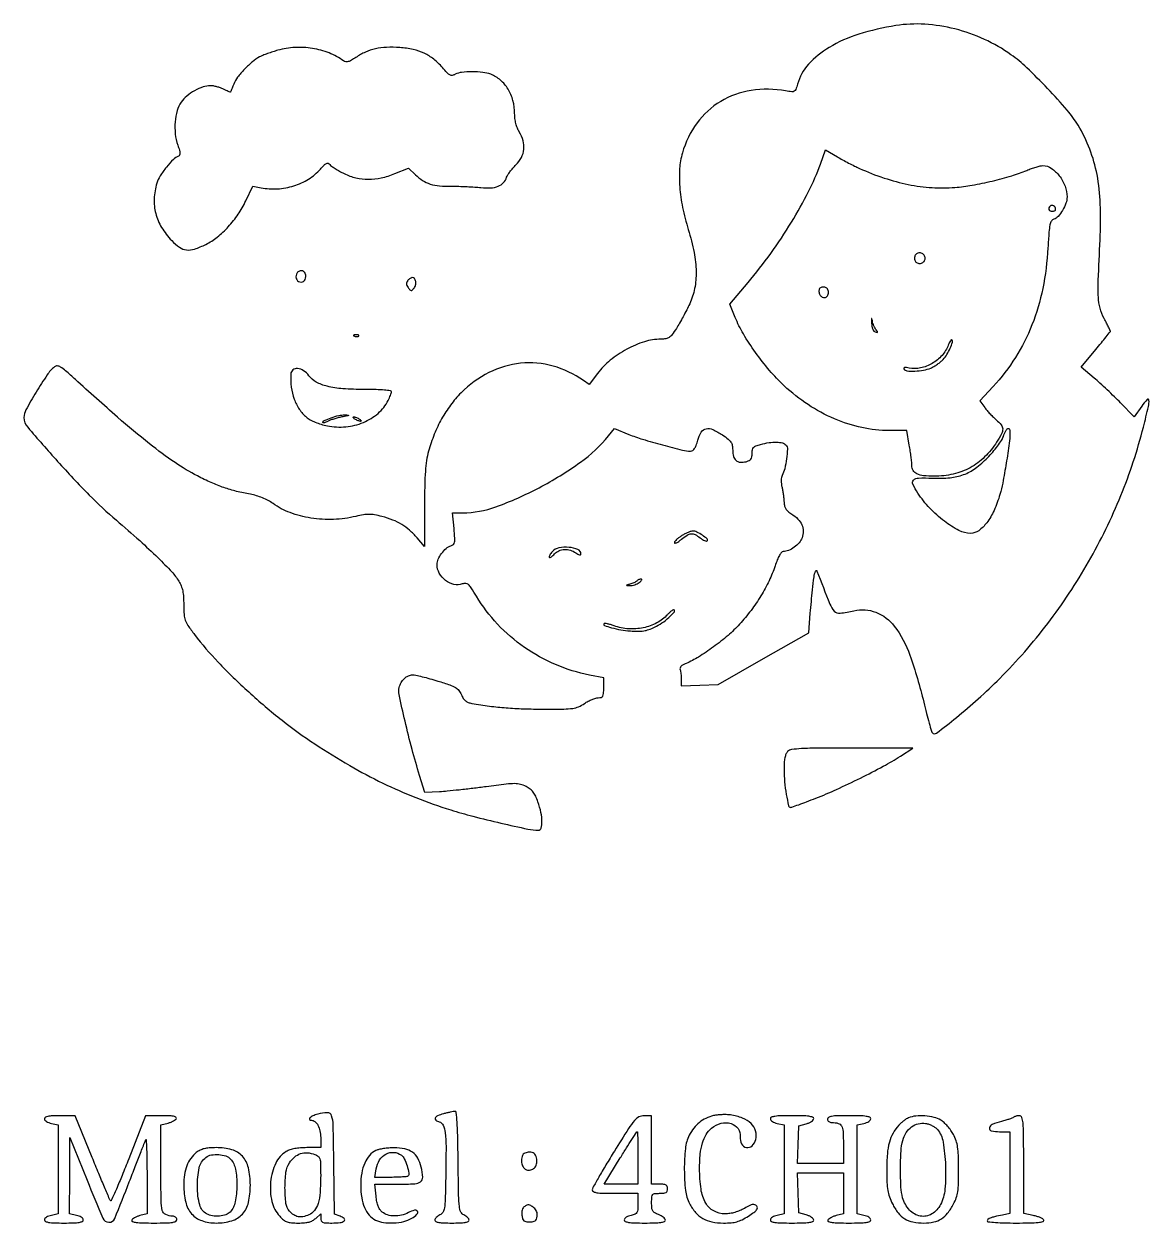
# Model space of a CAD drawing. Extents: x 48 to 1278, y 120 to 1454.
# Drawn here: x 48 to 541, y 143 to 668 of the extents above; entities that cross this region are included whole.
import ezdxf

# ---------------------------------------------------------------- set-up
doc = ezdxf.new("R2010")
doc.units = 0

msp = doc.modelspace()

# ---------------------------------------------------------------- linework, layer by layer
for points in [[(430, 667.334353, 0.03626), (413.718398, 663.547483, 0.059282), (400.793123, 657.784136, 0.073925), (391.722422, 650.36698, 0.117631), (386.90794, 641.628755, -0.02003), (386.173978, 639.333164, -0.180825), (385.500562, 638.545389, -0.157804), (384.429875, 638.336485, -0.014312), (381.701859, 638.745881, 0.082125), (366.608143, 638.952681, 0.098042), (353.242824, 634.139887, 0.099812), (342.892318, 624.687728, 0.088191), (336.453711, 611.555171, 0.053808), (335.25858, 604.691734, 0.035597), (335.308836, 596.682391, 0.031546), (336.575644, 587.726037, 0.023129), (339.057374, 578, -0.02492), (341.571765, 567.996591, -0.044468), (342.481734, 559.567822, -0.052914), (341.840065, 552.216387, -0.060333), (339.664064, 545.5, -0.009456), (338.378237, 542.856672, -0.006249), (336.806068, 539.867188, -0.006289), (335.204401, 536.998596, -0.012119), (333.837986, 534.75, -0.015809), (331.975236, 532.038271, -0.081821), (330.67903, 530.771266, -0.111552), (329.240595, 530.182439, -0.041613), (327.052305, 530, 0.075822), (319.867941, 528.904228, 0.04833), (312.064216, 525.611338, 0.047298), (304.820683, 520.757117, 0.061217), (299.293568, 514.983433), (295.654882, 510.109557), (293.077441, 511.924194, 0.08544), (279.790684, 518.227612, 0.093558), (265.587319, 519.451115, 0.092142), (251.743034, 515.403958, 0.080115), (239.5, 506.513667, 0.035744), (234.909003, 501.187348, 0.03314), (230.994783, 495.129738, 0.031834), (227.779024, 488.365395, 0.027687), (225.274848, 480.927759, 0.028863), (224.399826, 476.856365, 0.020146), (223.866747, 472.188276, 0.013908), (223.584679, 466.007496, 0.00451), (223.504426, 456.856899), (223.508852, 439.213799), (220.237204, 443.035984, 0.034796), (216.975599, 446.349461, 0.044691), (213.532729, 448.882992, 0.043171), (209.597438, 450.826802, 0.029433), (204.84787, 452.367376, 0.017886), (201.636078, 453.082349, 0.044688), (199.245371, 453.307627, 0.043181), (196.805121, 453.107888, 0.015768), (193.405315, 452.420443, -0.048884), (183.659922, 451.113098, -0.047308), (173.735568, 451.698143, -0.049526), (164.576579, 454.060236, -0.068995), (157.113566, 458.032693, 0.033203), (154.973065, 459.376261, 0.026331), (152.503599, 460.543358, 0.025763), (149.860529, 461.470386, 0.027693), (147.198699, 462.094891, -0.017682), (141.136403, 463.389785, -0.021695), (135.58741, 465.040718, -0.020945), (130.046151, 467.218367, -0.01472), (124, 470.107509, -0.031227), (114.207629, 475.945995, -0.017202), (102.973881, 484.213939, -0.012692), (89.048443, 495.807128, -0.005057), (70.528776, 512.372505, 0.005665), (66.224763, 516.212939, 0.043021), (64.031886, 517.815907, 0.11553), (62.587839, 518.286758, 0.196959), (61.394919, 517.912791, 0.07082), (58.175479, 514.363239, 0.012754), (53.351592, 506.833304, 0.009869), (48.831236, 499.020333, 0.127966), (48.005573, 495.789838, 0.178397), (49.637532, 491.419738, 0.005293), (62.768064, 476.480911, 0.011469), (76.602705, 461.766374, 0.021885), (88.48199, 450.710564, -0.005907), (98.697975, 441.794465, -0.010898), (106.755709, 434.270296, -0.012384), (112.733815, 428.142877, -0.05058), (115.865144, 424, -0.041808), (116.888709, 421.947414, -0.0439), (117.536676, 419.78607, -0.035313), (117.886256, 417.171776, -0.015448), (117.996262, 413.674044, 0.015943), (118.13522, 409.390834, 0.071233), (118.649207, 406.937759, 0.064522), (119.85174, 404.614487, 0.011642), (122.723444, 400.674044, 0.027527), (133.122799, 388.528628, 0.017491), (146.458575, 375.528026, 0.017195), (161.078104, 363.13131, 0.0219), (175.413192, 352.786031, 0.014004), (190.709601, 343.337584, 0.018437), (205.190804, 335.64228, 0.019241), (219.672021, 329.294762, 0.017862), (234.958519, 323.906142, 0.012405), (244.6752, 321.129124, 0.006426), (256.937821, 318.118929, 0.004342), (268.751137, 315.48738, 0.052673), (273.36473, 315, 0.3358), (274.59081, 315.928087, 0.072044), (274.962433, 318.746871, 0.050008), (274.505426, 322.785121, 0.03026), (273.20623, 327.423064, 0.025185), (272.19172, 329.933988, 0.056518), (271.123525, 331.687025, 0.065209), (269.796194, 333.001122, 0.044797), (268, 334.1288, 0.052923), (265.497261, 335.086124, 0.066396), (263.035351, 335.400465, 0.029077), (259.320379, 335.163352, 0.002915), (250.5, 334.030764, -0.003312), (244.6705, 333.286931, -0.003148), (238.731961, 332.607038, -0.003123), (233.47405, 332.071788, -0.011119), (230.098164, 331.825029), (223.696328, 331.5), (221.355725, 339, -0.010229), (218.050105, 350.407718, -0.008228), (214.950443, 362.798261, -0.004097), (212.350889, 374.396894, -0.115052), (212.402506, 377.467576, -0.066698), (213.278406, 379.666271, -0.076573), (214.672241, 381.44324, -0.08363), (216.418564, 382.602229, -0.103682), (218.321429, 383.012648, -0.054656), (219.637946, 382.876036, -0.006669), (222.46974, 382.225107, -0.007841), (225.82281, 381.351192, -0.006394), (229.384069, 380.313899, -0.007534), (234.586483, 378.640039, -0.0503), (237.059515, 377.51521, -0.095405), (238.521505, 376.239091, -0.06689), (239.628088, 374.347686, 0.040416), (240.456784, 372.742477, 0.080787), (241.394594, 371.670148, 0.083837), (242.59928, 370.974438, 0.046365), (244.244018, 370.530261, 0.010223), (251.982113, 369.355557, 0.012647), (259.231771, 368.592129, 0.011936), (266.84378, 368.16728, 0.007623), (275.705591, 368.019809, 0.003499), (284.53855, 368.069305, 0.0313), (288.405553, 368.36058, 0.066352), (290.983018, 369.074667, 0.0484), (293.595138, 370.5, -0.026379), (295.17889, 371.456866, -0.024645), (296.890315, 372.265625, -0.025451), (298.480857, 372.830567, -0.072727), (299.639547, 373, 0.06673), (300.936033, 373.173802, 0.205057), (301.614959, 373.712824, 0.110534), (301.930244, 374.829901, 0.013729), (302, 377.369895), (302, 381.73979), (295.75, 382.962024, -0.052393), (280.916998, 387.514848, -0.051489), (267.260951, 395.070982, -0.051752), (255.498964, 405.215269, -0.054076), (246.265611, 417.420553, 0.007663), (243.93892, 421.173829, 0.071407), (242.696063, 422.611556, 0.172012), (241.545296, 423.064136, 0.097388), (240.049059, 422.822445, -0.147169), (236.407423, 422.59611, -0.106903), (232.717321, 424.347633, -0.102955), (229.976276, 427.540224, -0.126737), (229, 431.329958, -0.105948), (229.491502, 433.623462, -0.054044), (230.988398, 436.17708, -0.05395), (233.004826, 438.35909, -0.102782), (235.078362, 439.524871, 0.112522), (236.161693, 440.161699, 0.161178), (236.68749, 441.134178, 0.062174), (236.779743, 442.911421, 0.006473), (236.423066, 447.08398), (235.741579, 454), (240.140889, 454, 0.087763), (254.7383, 456.582122, 0.03358), (273.664601, 464.972664, 0.033775), (291.785564, 476.131379, 0.066144), (304.146137, 487.682707), (306.757633, 490.865413), (312.997628, 488.344967, 0.021915), (319.017637, 486.215085, 0.007826), (327.776002, 483.691059, 0.005653), (336.464101, 481.439051, 0.060654), (340.070101, 481, 0.15204), (340.98425, 481.284551, 0.095725), (341.77426, 482.088921, 0.058487), (342.496638, 483.515671, 0.019416), (343.219789, 485.75, -0.067673), (344.764197, 489.309923, -0.206355), (346.863713, 490.806666, -0.162994), (349.771249, 490.483149, -0.039735), (354.031948, 488.080915, -0.017728), (356.518419, 486.274592, -0.079427), (357.7396, 484.959951, -0.104796), (358.317761, 483.517484, -0.043121), (358.5, 481.408305, 0.066786), (358.866992, 478.673051, 0.149303), (359.975695, 476.917017, 0.160388), (361.813053, 476.154992, 0.080419), (364.345223, 476.371798, 0.048373), (365.681049, 476.848203, 0.124683), (366.467012, 477.493368, 0.118212), (366.875054, 478.458352, 0.041202), (367, 479.972048, -0.047759), (367.155071, 481.59183, -0.142285), (367.658275, 482.57378, -0.112225), (368.691224, 483.266966, -0.024166), (370.75, 483.947419, -0.030175), (374.442766, 484.736654, -0.044366), (377.753046, 484.940663, -0.053301), (380.37191, 484.588623, -0.160853), (381.879261, 483.645482, -0.185462), (382.481832, 481.862866, -0.022042), (382.121745, 477.629981, -0.026981), (381.318011, 473.284443, -0.068449), (380.149136, 470.302008, 0.094037), (379.863664, 469.448244, 0.031991), (379.770223, 468.138071, 0.030181), (379.850412, 466.629463, 0.028749), (380.111597, 465.11635, -0.01373), (380.438227, 463.512889, -0.009461), (380.723657, 461.681053, -0.009546), (380.93136, 459.907194, -0.019172), (381.014664, 458.5, 0.056051), (381.220449, 456.959216, 0.083357), (381.763074, 455.714445, 0.073504), (382.740376, 454.609469, 0.034591), (384.283318, 453.482741, -0.056596), (387.06886, 451.254696, -0.091752), (388.776187, 448.759518, -0.102456), (389.367051, 446.026076, -0.086241), (388.884443, 443.098359, -0.091067), (387.638593, 440.907533, -0.059003), (385.50804, 438.905813, -0.059552), (382.999456, 437.478144, -0.09994), (380.63119, 437, 0.22804), (379.889738, 436.643288, 0.039757), (378.995889, 435.321207, 0.032574), (378.039115, 433.34004, 0.015883), (377.068027, 430.704422, -0.031082), (374.453137, 424.221563, -0.025618), (370.898957, 417.665319, -0.024681), (366.536527, 411.252208, -0.023575), (361.5, 405.197213, -0.030191), (356.474295, 400.329208, -0.019107), (350.081661, 395.255378, -0.019186), (343.536794, 390.832232, -0.040834), (338.105285, 388.04361, 0.030515), (336.738466, 387.377096, 0.072907), (335.849062, 386.68643, 0.113704), (335.428638, 385.982711, 0.171271), (335.447855, 385.275293, -0.043689), (335.660557, 384.533041, -0.015456), (335.837807, 383.44063, -0.015205), (335.959464, 382.222442, -0.017284), (336, 381.050169), (336, 378.263913), (344.044737, 378.533094), (352.089475, 378.802275), (371.954994, 390.151137), (391.820512, 401.5), (392.523858, 410, -0.003064), (393.434149, 420.237262, -0.015303), (394.155101, 425.955518, -0.046802), (394.801802, 428.492901, -0.696298), (395.433892, 428.5, 0.002655), (401.066716, 414.014355, 0.094), (402.991604, 410.968673, 0.239494), (405.524224, 410.045361, 0.027897), (411.644977, 411.135886, -0.153912), (421.278096, 410.428222, -0.13597), (429.322546, 404.324996, -0.078867), (436.129283, 391.687745, -0.024795), (442.228795, 371.027899, 0.003746), (443.443721, 366.168474, 0.005599), (444.58466, 361.942281, 0.002552), (445.612721, 358.366876, 0.112444), (445.9902, 357.690503, 0.390871), (447.806803, 357.521823, 0.006392), (456.541618, 364.377125, 0.014072), (466.089501, 372.523333, 0.012627), (475.52398, 381.485712, 0.033939), (496.548493, 405.556441, 0.032659), (514.419768, 432.550076, 0.032794), (528.556734, 461.523591, 0.034932), (538.442113, 491.5, 0.003718), (540.673863, 500.5698, 0.078916), (540.884646, 503.325903, 0.651064), (540.069651, 503.609963, 0.033481), (537.693543, 500.701442), (534.387085, 496.050838), (528.443543, 502.133227, 0.00679), (525.755886, 504.809964, 0.004414), (522.5818, 507.832542, 0.004439), (519.431149, 510.728184, 0.00842), (516.834925, 512.993927), (511.169851, 517.772239), (517.584925, 525.48821, 0.001822), (520.044246, 528.468276, 0.002934), (522.115572, 531.027391, 0.000541), (523.924866, 533.294811, 0.169704), (524, 533.509804, 0.113404), (523.948964, 533.731926, 0.001036), (523.200152, 535.267322, 0.003465), (522.320774, 537.02998, 0.002224), (521.277113, 539.063673, -0.052341), (519.489793, 543.617646, -0.054243), (518.714742, 548.388854, -0.023216), (518.668316, 555.835809, -0.002359), (519.462101, 573.5, 0.021276), (519.573784, 589.274396, 0.03857), (518.125031, 602.090049, 0.044523), (514.946383, 613.200314, 0.042877), (509.820786, 623.721108, 0.043687), (505.089536, 630.259944, 0.011828), (496.489136, 639.729465, 0.012233), (487.332552, 648.884942, 0.035286), (480.416484, 654.596848, 0.047937), (468.799674, 661.309794, 0.04521), (455.889664, 665.844979, 0.046083), (442.635844, 667.920893, 0.054879)], [(159.23015, 656.513936, 0.00992), (157.01236, 655.842023, 0.008515), (154.706336, 655.049462, 0.008604), (152.636777, 654.257971, 0.024263), (151.23015, 653.611154, 0.055354), (148.095471, 651.511796, 0.027899), (144.63022, 648.241306, 0.027774), (141.607636, 644.67445, 0.067327), (139.916667, 641.672589, -0.001826), (139.420212, 640.437532, -0.002664), (138.973016, 639.353257, -0.001307), (138.585863, 638.435312, -0.046625), (138.476192, 638.232115, -0.345909), (138.306639, 638.176558, -0.008674), (137.498518, 638.48699, -0.01497), (136.522981, 638.915688, -0.00918), (135.398781, 639.475954, 0.032604), (134.085239, 640.055497, 0.022398), (132.532002, 640.545419, 0.022645), (130.98751, 640.88346, 0.04202), (129.710162, 640.993839, 0.083058), (126.479512, 640.460777, 0.044943), (122.788853, 638.816657, 0.044296), (119.355068, 636.480307, 0.066607), (116.884672, 633.838036, 0.086264), (115.099898, 630.111672, 0.048756), (114.21485, 625.167617, 0.04684), (114.288739, 619.856115, 0.056828), (115.380051, 615, -0.012199), (116.102272, 612.746873, -0.054047), (116.348113, 611.378846, -0.117585), (116.211523, 610.554882, -0.218598), (115.722268, 610.106352, 0.119034), (113.458321, 608.722897, 0.026659), (110.412737, 605.333426, 0.028537), (107.662001, 601.49374, 0.06848), (106.212645, 598.31541, 0.06148), (105.054723, 591.500006, 0.074809), (105.72526, 585.066685, 0.072751), (108.288578, 578.977366, 0.054241), (112.71719, 573.176635, 0.051226), (116.138491, 570.247806, 0.124856), (119.22581, 569.095548, 0.109184), (122.754992, 569.480761, 0.034032), (127.704056, 571.539815, 0.05379), (132.67504, 574.724513, 0.037636), (137.53611, 579.275753, 0.03639), (141.845524, 584.711633, 0.039992), (145.171163, 590.552071), (148.212285, 597.050801), (151.856143, 596.325199, 0.064043), (159.031898, 595.831819, 0.061305), (166.211344, 597.151008, 0.062758), (172.701341, 600.123731, 0.073981), (177.853812, 604.486282, -0.013413), (179.506037, 606.269246, -0.086703), (180.497763, 606.982714, -0.204549), (181.265748, 607.018941, -0.131164), (182.004417, 606.494678, 0.066817), (182.756973, 605.801101, 0.01244), (184.325945, 604.758925, 0.01313), (186.235573, 603.626701, 0.011656), (188.278553, 602.548481, 0.056467), (193.461092, 600.659709, 0.058724), (198.865969, 600.011497, 0.055576), (204.527954, 600.631057, 0.042519), (210.473746, 602.503039), (216.447492, 604.958607), (219.473746, 602.040637, 0.048438), (222.661599, 599.51306, 0.06674), (225.963729, 597.957271, 0.056021), (229.984493, 597.162742, 0.023912), (235.471476, 596.968675, -0.008427), (238.58086, 596.955017, -0.005714), (242.120924, 596.839309, -0.005758), (245.538491, 596.64904, -0.011459), (248.238051, 596.40529, 0.041431), (252.494125, 596.276933, 0.082626), (255.774999, 597.002139, 0.107433), (258.084075, 598.56991, 0.113725), (259.476381, 600.925583, -0.066449), (259.940889, 601.912172, -0.017866), (260.932738, 603.335941, -0.01777), (262.186318, 604.886997, -0.017536), (263.552224, 606.352224, 0.07568), (265.939259, 609.596526, 0.09616), (267.005777, 613.150706, 0.093743), (266.676823, 616.916, 0.068466), (264.996262, 620.77417, -0.043582), (264.164859, 622.450513, -0.031556), (263.528167, 624.436689, -0.030216), (263.121163, 626.591196, -0.030421), (262.978038, 628.77417, 0.062183), (262.236426, 634.497722, 0.073498), (260.113747, 639.521226, 0.078624), (256.778755, 643.453052, 0.086949), (252.49817, 646.001299, 0.06303), (249.0275, 646.841819, 0.028105), (244.323343, 647.10324, 0.027102), (239.767972, 646.85303, 0.095876), (236.982712, 645.990748, -0.082419), (235.673662, 645.546851, -0.162314), (234.600981, 645.719253, -0.083599), (233.390083, 646.635946, -0.012014), (231.307541, 648.95381, 0.04691), (227.51194, 652.627653, 0.059443), (223.371023, 655.204233, 0.055803), (218.530039, 656.842752, 0.035192), (212.619306, 657.70296, 0.028622), (206.861988, 657.800475, 0.045271), (201.971202, 657.15723, 0.049502), (197.602109, 655.708513, 0.044312), (193.427146, 653.385998, -0.017227), (191.430646, 652.129332, -0.063647), (190.061501, 651.550128, -0.107157), (188.996804, 651.48661, -0.117328), (188.039964, 651.87713, 0.061439), (181.676394, 655.340062, 0.054069), (174.381771, 657.340144, 0.053205), (166.709253, 657.749231, 0.05538)], [(414, 604.825702, 0.02636), (424.809232, 600.587514, 0.030912), (435.449442, 597.766607, 0.032559), (445.834923, 596.384998, 0.036888), (455.882761, 596.451111, 0.024009), (463.392217, 597.420126, 0.014299), (472.219934, 599.255001, 0.014327), (480.768147, 601.549018, 0.028538), (487.353173, 603.937063, -0.015306), (489.363136, 604.726724, -0.015195), (491.422505, 605.394012, -0.015225), (493.256014, 605.867098, -0.055574), (494.448047, 606, -0.151086), (498.101673, 604.870187, -0.079033), (501.594122, 601.567062, -0.073281), (504.129008, 597.026906, -0.091317), (504.996262, 592.282119, -0.085669), (504.514665, 589.514147, -0.048409), (503.060093, 586.42387, -0.048888), (501.132942, 583.804844, -0.133637), (499.2179, 582.569159, 0.183682), (498.157621, 581.728032, 0.083477), (497.506999, 580.051902, 0.032736), (497.068417, 576.89972, 0.004086), (496.622027, 570.002149, -0.035467), (494.340951, 552.188388, -0.0447), (489.627539, 536.254076, -0.046808), (482.385555, 522.014521, -0.045747), (472.572852, 509.252032), (466.829363, 503.048379), (468.926647, 500.103014, 0.021032), (469.944767, 498.793436, 0.011757), (471.285589, 497.284286, 0.011713), (472.715189, 495.819794, 0.018633), (474.011966, 494.643385, -0.045045), (476.158078, 492.479437, -0.170733), (476.80711, 490.717971, -0.125661), (476.302125, 488.610585, -0.019995), (474.156271, 484.907466, -0.058098), (468.90172, 478.42609, -0.068925), (462.565613, 473.749261, -0.068462), (455.160059, 470.94899, -0.05626), (446.752757, 470, -0.02463), (442.051325, 470.231731, -0.087938), (439.163267, 471.043236, -0.151124), (437.58473, 472.511806, -0.131117), (437, 474.703271, 0.024466), (436.930589, 476.120931, 0.006135), (436.676095, 478.422758, 0.00625), (436.31945, 481.050797, 0.006257), (435.897345, 483.668087), (434.79469, 490), (427.107444, 490, -0.053896), (415.105858, 491.297442, -0.046906), (403.056407, 495.145511, -0.045262), (391.525129, 501.345503, -0.042796), (381.062691, 509.622968, -0.026858), (374.632637, 516.358134, -0.021634), (368.453536, 524.233909, -0.022143), (363.19863, 532.294633, -0.036779), (359.599519, 539.560501), (357.264568, 545.29968), (365.232886, 554.776989, 0.019149), (375.173171, 567.563151, 0.018424), (384.241545, 581.234221, 0.019291), (391.761608, 594.669951, 0.031035), (396.986534, 606.703406), (399.234003, 612.906812), (404.367002, 609.888302, 0.007132), (406.66016, 608.583442, 0.004798), (409.314057, 607.156028, 0.004833), (411.909491, 605.823856, 0.009543)], [(497.63948, 588.306147, 0.094876), (497.086489, 587.491235, 0.1934), (497.067517, 586.730754, 0.202875), (497.575357, 586.193711, 0.103624), (498.5, 586, 0.06085), (499.073598, 586.070066, 0.079459), (499.559375, 586.276414, 0.097386), (499.8846, 586.582093, 0.156819), (500, 586.940983, 0.139398), (499.764316, 587.769921, 0.123736), (499.119339, 588.396031, 0.139481), (498.316568, 588.598585, 0.191124)], [(438.364193, 566.506689, 0.071134), (438.202853, 565.799741, 0.060571), (438.232436, 565.034636, 0.062889), (438.439231, 564.329453, 0.093908), (438.8, 563.8, 0.166747), (440.064085, 563.18165, 0.144478), (441.52681, 563.421425, 0.150092), (442.587197, 564.404159, 0.180854), (442.812423, 565.735492, 0.154135), (442.089035, 567.071954, 0.150407), (440.722281, 567.766633, 0.164257), (439.290763, 567.544505, 0.18322)], [(167.380002, 558.547887, 0.099735), (167.161547, 557.256639, 0.124986), (167.495979, 556.093186, 0.135294), (168.316218, 555.292624, 0.126748), (169.452028, 555, 0.157076), (170.445066, 555.319857, 0.124719), (171.174388, 556.186748, 0.106448), (171.475766, 557.42272, 0.090924), (171.269359, 558.75, 0.172709), (170.53924, 559.657193, 0.151904), (169.356684, 559.958625, 0.141981), (168.151122, 559.540301, 0.148149)], [(216.13939, 555.667955, 0.070745), (215.693528, 554.943128, 0.117651), (215.568598, 554.240602, 0.100963), (215.76996, 553.482075, 0.042688), (216.319559, 552.577655, 0.023694), (217.107736, 551.600494, 0.196249), (217.609007, 551.353953, 0.212006), (218.116627, 551.538275, 0.027992), (218.914489, 552.396965, 0.114377), (219.587574, 553.73873, 0.100579), (219.645184, 555.307228, 0.125054), (219.108522, 556.53329, 0.231347), (218.15383, 557, 0.106985), (217.727799, 556.907787, 0.039502), (217.18715, 556.608712, 0.036926), (216.629523, 556.177665, 0.036564)], [(396.589992, 552.145611, 0.157528), (396.275133, 550.865013, 0.114318), (396.71062, 549.452446, 0.121572), (397.693812, 548.435764, 0.189842), (398.875827, 548.214603, 0.205317), (400.022199, 548.990923, 0.145426), (400.459716, 550.502716, 0.144406), (400.001676, 552.015805, 0.202649), (398.843237, 552.791673, 0.058274), (398.165277, 552.841823, 0.059233), (397.497931, 552.733506, 0.065325), (396.940461, 552.491411, 0.119833)], [(419.345326, 537.077012, 0.035214), (419.510668, 535.652537, 0.053587), (419.870142, 534.461083, 0.066727), (420.379963, 533.59761, 0.148239), (421, 533.16439, 0.021187), (421.75297, 532.953444, 0.377287), (421.958162, 533.063093, 0.252605), (421.919414, 533.345466, 0.013456), (421.345818, 534.087379, -0.04874), (420.867335, 534.805656, -0.022541), (420.383658, 535.819417, -0.022076), (419.967293, 536.939316, -0.028563), (419.691144, 538, 0.008428), (419.456653, 539.076687, 0.741367), (419.34732, 539.083649, 0.098061), (419.282642, 538.690342, 0.003161)], [(192.8125, 531.316886, 0.051402), (193.359369, 531.160852, 0.05415), (193.916927, 531.123424, 0.060344), (194.402231, 531.202593, 0.126455), (194.729167, 531.395833, 0.296942), (194.77538, 531.614691, 0.208169), (194.592839, 531.799335, 0.077125), (194.112848, 531.910055, 0.028489), (193.416667, 531.921053, 0.018894), (192.670344, 531.862007, 0.168741), (192.37858, 531.720685, 0.470617), (192.395823, 531.538436, 0.054073)], [(452.96436, 527.388688, -0.092545), (450.234235, 522.894129, -0.078674), (445.923391, 519.384219, -0.079985), (440.812045, 517.421167, -0.101459), (435.766055, 517.396789, 0.021803), (434.605731, 517.576662, 0.072804), (433.837648, 517.549647, 0.209202), (433.511341, 517.329763, 0.28727), (433.509306, 516.984942, 0.235443), (434.863314, 516.145903, 0.031281), (438.330089, 516.04273, 0.035492), (442.148622, 516.440314, 0.057086), (445.282119, 517.371121, 0.031046), (446.673438, 518.068908, 0.019987), (448.196117, 519.038271, 0.020089), (449.615171, 520.110453, 0.035264), (450.683388, 521.121121, 0.048092), (452.339628, 523.315861, 0.032433), (453.804897, 526.092912, 0.026692), (454.812148, 528.710821, 0.281965), (454.555957, 529.777377, 0.412932), (454.29052, 529.777958, 0.050549), (453.882175, 529.281949, 0.036895), (453.418832, 528.461315, 0.019737)], [(164.894037, 514.75, 0.044197), (165.131595, 508.998136, 0.054675), (166.39947, 503.791337, 0.059459), (168.637173, 499.351795, 0.071531), (171.746129, 495.867072, 0.049254), (173.414909, 494.722755, 0.028131), (175.62137, 493.666683, 0.025937), (178.177308, 492.767457, 0.023048), (180.914887, 492.096528, 0.070493), (189.042617, 491.661241, 0.076966), (196.71467, 493.545861, 0.081272), (203.120227, 497.532394, 0.092598), (207.585319, 503.20034, 0.014478), (208.126872, 504.311148, 0.015983), (208.584438, 505.415793, 0.015525), (208.91406, 506.379091, 0.0748), (209, 506.95034, 0.373984), (208.587887, 507.424256, 0.012675), (205.93516, 507.727796, 0.01591), (202.259698, 507.936656, 0.006237), (197.181501, 508, -0.016953), (187.634659, 508.323781, -0.043803), (180.830504, 509.389415, -0.063284), (176.026824, 511.24873, -0.110055), (172.813601, 514.038248, 0.088409), (170.52016, 516.208464, 0.123575), (167.866219, 517.133953, 0.189442), (165.821968, 516.535449, 0.219548)], [(187.296539, 495.950525, 0.013793), (185.537124, 495.55226, 0.01217), (183.726673, 495.042358, 0.012318), (182.117102, 494.502694, 0.035829), (181.046539, 494.024907, -0.020984), (180.261169, 493.646077, -0.040625), (179.601171, 493.42276, -0.061865), (179.145642, 493.367144, -0.413603), (179, 493.51309, -0.296812), (179.591885, 494.422323, -0.019694), (182.632594, 495.627298, -0.027399), (185.932391, 496.587352, -0.063037), (188.5, 496.851293, -0.007185), (190.093668, 496.790958, -0.701472), (190.140345, 496.637434, -0.109988), (189.691798, 496.435275, -0.002327)], [(195, 495, -0.027796), (195.514186, 494.625641, -0.102785), (195.765625, 494.315379, -0.335455), (195.732273, 494.122372, -0.190341), (195.5, 494.030626, -0.067616), (195.012663, 494.096832, -0.024967), (194.353125, 494.315379, -0.024204), (193.647707, 494.628962, -0.026766), (193, 495, -0.027796), (192.485814, 495.374359, -0.102785), (192.234375, 495.684621, -0.335455), (192.267727, 495.877628, -0.190341), (192.5, 495.969374, -0.067616), (192.987337, 495.903168, -0.024967), (193.646875, 495.684621, -0.024204), (194.352293, 495.371038, -0.026766)], [(479.994105, 488.75, -0.034986), (479.679899, 484.427551, -0.005106), (478.339982, 475.722149, -0.005666), (476.809048, 467.026049, -0.025775), (475.601807, 462.030868, -0.033344), (473.000554, 455.021071, -0.055955), (469.808153, 449.619602, -0.072884), (466.309401, 446.160507, -0.159889), (462.773071, 445, -0.120398), (457.64745, 446.252384, -0.042905), (451.238445, 450.315682, -0.040498), (444.850326, 456.052723, -0.043399), (439.631898, 462.621325, -0.035423), (437.452718, 466.482777, -0.313639), (437.75677, 468.31019, -0.196233), (439.86581, 469.228194, -0.015944), (446.019954, 469.173488, 0.032659), (453.749699, 469.363061, 0.066127), (459.676097, 470.699997, 0.069923), (464.835776, 473.475719, 0.040595), (470.161944, 478.09387, 0.017271), (472.423988, 480.56728, 0.01664), (474.539319, 483.221026, 0.016822), (476.244202, 485.680929, 0.05642), (477.112833, 487.435488, -0.025153), (478.167569, 489.949274, -0.175574), (479.103108, 490.866703, -0.468661), (479.775002, 490.543377, -0.062175)], [(336.25, 444.01096, 0.02299), (335.005565, 443.171416, 0.029987), (333.954687, 442.287301, 0.030617), (333.196675, 441.473954, 0.17397), (333, 440.925805, 0.451917), (333.243845, 440.711114, 0.080867), (333.903788, 440.90688, 0.042627), (334.894956, 441.494244, 0.019839), (336.076725, 442.411106, -0.030156), (338.561898, 444.258386, -0.126374), (340.310604, 444.852486, -0.143562), (342.004106, 444.493141, -0.043089), (344.23123, 443.032755, 0.026711), (345.23602, 442.325831, 0.040184), (346.186102, 441.831967, 0.046876), (346.964436, 441.586618, 0.254564), (347.374147, 441.70748, 0.435554), (347.343743, 442.548072, 0.030394), (345.246394, 444.150184, 0.033585), (342.789109, 445.571552, 0.114335), (341, 445.989673, 0.079625), (340.213702, 445.865188, 0.019697), (338.985938, 445.409602, 0.019651), (337.604313, 444.769248, 0.018559)], [(279.494452, 436.993869, 0.024627), (278.835044, 436.188896, 0.038441), (278.359113, 435.430164, 0.044642), (278.100425, 434.808208, 0.279541), (278.178928, 434.487738, 0.300633), (278.489551, 434.424344, 0.048523), (279.065363, 434.723914, 0.039984), (279.76247, 435.261172, 0.024678), (280.494452, 435.993869, -0.106448), (282.395073, 437.359753, -0.090914), (284.801471, 437.922449, -0.085461), (287.382401, 437.605658, -0.079762), (289.777494, 436.443296, 0.029426), (290.630979, 435.91746, 0.064348), (291.347139, 435.643945, 0.130793), (291.810168, 435.654971, 0.333299), (292, 435.908112, 0.300955), (290.68704, 437.891864, 0.078878), (286.796358, 438.860635, 0.070499), (282.368242, 438.620569, 0.161458)], [(316.45, 424.097065, -0.05674), (315.945955, 423.716549, -0.02366), (315.191563, 423.318054, -0.023041), (314.335389, 422.963524, -0.027624), (313.5, 422.713066, 0.001406), (312.110796, 422.374782, 0.372812), (312.044471, 422.280973, 0.368048), (312.127785, 422.20064, 0.001396), (313.55887, 422.116001, 0.061215), (314.488121, 422.177417, 0.034442), (315.583154, 422.465358, 0.033836), (316.664772, 422.914566, 0.046603), (317.55887, 423.468197, 0.02535), (318.235023, 424.035691, 0.071572), (318.621356, 424.514453, 0.21581), (318.654798, 424.814609, 0.316576), (318.45, 424.968197, 0.071259), (317.978944, 424.915217, 0.039147), (317.429375, 424.725421, 0.038087), (316.890886, 424.440322, 0.049276)], [(329.92061, 409.364138, -0.084924), (325.250955, 405.76234, -0.070722), (319.347086, 403.631604, -0.068182), (312.872064, 403.184153, -0.068859), (306.538281, 404.49884, 0.012124), (304.989211, 405.008604, 0.018273), (303.614895, 405.369976, 0.013384), (302.488279, 405.591108, 0.242716), (302.149593, 405.482926, 0.540429), (302.31221, 404.702895, 0.025109), (305.381714, 403.671617, 0.026249), (309.430079, 402.760226, 0.023565), (313.700181, 402.237418, 0.017517), (317.03003, 402.105229, 0.040033), (319.534448, 402.294359, 0.045158), (321.786591, 402.859011, 0.028741), (324.284176, 403.895521, 0.036654), (327.50008, 405.754437, 0.032166), (330.561635, 408.138877, 0.028047), (332.869218, 410.431243, 0.39884), (332.841219, 411.492114, 0.33361), (332.510227, 411.539231, 0.031778), (331.77704, 411.073271, 0.030581), (330.884594, 410.335484, 0.018626)], [(382.571429, 349.428571, 0.101371), (381.856259, 348.344917, 0.046575), (381.373165, 346.715411, 0.034123), (381.088186, 344.481971, 0.014674), (381, 341.477793, 0.023669), (381.248898, 336.222896, 0.019734), (381.996456, 330.68266, 0.011226), (382.980075, 325.729558, 0.351575), (383.889384, 325, 0.086279), (384.416263, 325.091599, 0.001238), (387.427626, 326.17972, 0.00338), (390.916455, 327.476923, 0.002217), (394.918265, 329.016068, 0.013713), (404.04762, 332.865476, 0.008657), (414.491382, 337.830389, 0.008683), (424.457774, 342.99938, 0.01807), (432, 347.438295), (437.5, 350.948808), (410.821429, 350.974404, 0.00173), (395.872413, 350.937034, 0.012177), (388.599616, 350.716513, 0.02082), (384.33143, 350.304216, 0.163295)], [(57, 188.625, 0.183021), (57.216014, 188.054634, 0.066225), (57.88125, 187.477656, 0.054647), (58.851844, 186.980927, 0.041636), (60, 186.65), (63, 186.05), (63, 166.5), (63, 146.95), (60, 146.35, 0.041636), (58.851844, 146.019073, 0.054647), (57.88125, 145.522344, 0.066225), (57.216014, 144.945366, 0.183021), (57, 144.375, 0.294053), (57.433026, 143.702359, 0.066712), (58.795455, 143.290441, 0.033078), (61.233763, 143.059966, 0.007028), (65.5, 143, 0.007028), (69.766237, 143.059966, 0.033078), (72.204545, 143.290441, 0.066712), (73.566974, 143.702359, 0.294053), (74, 144.375, 0.183021), (73.783986, 144.945366, 0.066225), (73.11875, 145.522344, 0.054647), (72.148156, 146.019073, 0.041636), (71, 146.35), (68, 146.95), (68.046857, 163.725), (68.093713, 180.5), (75.670745, 161.696684, 0.005167), (82.542428, 145.13937, 0.290104), (85.174441, 143.329554, 0.314023), (87.771811, 144.997622, 0.00575), (94.160977, 161, -0.000358), (96.783314, 167.77931, -0.000548), (99.067638, 173.653125, -0.000182), (101.051465, 178.732297, -0.015252), (101.378967, 179.5, -0.78601), (101.567168, 179.462783, -0.002198), (101.729249, 175.294336, -0.00481), (101.857763, 170.123315, -0.002627), (101.921053, 163.778592), (102, 147.057184), (98.818019, 146.23265, 0.0299), (97.570561, 145.828469, 0.035521), (96.452848, 145.296631, 0.038264), (95.59908, 144.722974, 0.146262), (95.234686, 144.204058, 0.420546), (95.531902, 143.625317, 0.044142), (97.183582, 143.269902, 0.025057), (100.07026, 143.056994, 0.00588), (104.916667, 143, 0.005106), (110.315023, 143.055132, 0.031824), (113.069444, 143.28719, 0.075657), (114.518866, 143.73349, 0.287843), (115, 144.5, 0.127041), (114.852269, 145.072049, 0.100761), (114.436525, 145.559375, 0.089645), (113.814623, 145.886981, 0.076657), (113.081787, 146, -0.113472), (110.114644, 146.682157, -0.222764), (108.623408, 148.524452, -0.057616), (108.082175, 152.763185, -0.002974), (108, 166.578397), (108, 185.942816), (111.181981, 186.76735, 0.0299), (112.429439, 187.171531, 0.035521), (113.547152, 187.703369, 0.038264), (114.40092, 188.277026, 0.146262), (114.765314, 188.795942, 0.367743), (114.542399, 189.349168, 0.075385), (113.465292, 189.7211, 0.036285), (111.473841, 189.939969, 0.009232), (108.222908, 190), (101.279149, 190), (93.889575, 171.050647, -0.00374), (91.012628, 163.83316, -0.00644), (88.495105, 157.873101, -0.001887), (86.276141, 152.85469, -0.55095), (85.902272, 152.800647, -0.076417), (85.533078, 153.396553, -0.000587), (83.305708, 158.650724, -0.002156), (80.782725, 164.694259, -0.001381), (77.902272, 171.733731), (70.5, 189.967462), (63.75, 189.983731, 0.009618), (60.441741, 189.928065, 0.040667), (58.474315, 189.696123, 0.082613), (57.374896, 189.277911, 0.266678)], [(176.75, 190.707623, 0.034737), (174.578352, 189.92716, 0.087814), (173.188282, 188.997158, 0.397162), (173.1563, 188.356307, 0.219566), (173.928571, 188, -0.178382), (175.49048, 187.424454, -0.093097), (176.810802, 185.78851, -0.072343), (177.701096, 183.341516, -0.051172), (178, 180.428571), (178, 176), (171.904292, 176, 0.019389), (169.088225, 175.890755, 0.027938), (166.617308, 175.559141, 0.032113), (164.529848, 175.01839, 0.054024), (162.88305, 174.271845, 0.152371), (158.303281, 169.20364, 0.083208), (156.076954, 161.044073, 0.081354), (156.613141, 152.409638, 0.132515), (160.03335, 145.964299, 0.034997), (161.748289, 144.368363, 0.083144), (163.261219, 143.514932, 0.068685), (165.143622, 143.112656, 0.018347), (168.212648, 143, 0.019296), (170.932441, 143.104999, 0.046278), (172.919201, 143.445348, 0.060131), (174.470527, 144.069051, 0.061989), (175.811439, 145.038955), (178, 147.07791), (178, 145.038955, 0.104626), (178.226981, 143.966103, 0.192951), (178.855823, 143.353165, 0.086386), (180.149616, 143.065167, 0.011671), (182.940983, 143, 0.027343), (186.50144, 143.19485, 0.144805), (188.283058, 143.941718, 0.461729), (188.303794, 144.924298, 0.091112), (186.579391, 145.969815), (184.038434, 146.935886), (183.769217, 169.204828, 0.002288), (183.490241, 185.944127, 0.073705), (182.808553, 189.95422, 0.325199), (180.954776, 191.295767, 0.068403)], [(231.75, 190.797308, 0.034481), (229.223536, 189.93606, 0.177889), (228.159814, 188.945963, 0.375143), (228.3946, 188.021283, 0.087364), (229.975358, 187.296193, -0.230039), (231.655901, 185.857584, -0.072666), (232.546982, 182.580831, -0.030292), (232.910926, 176.509831, -0.004295), (232.794848, 164, -0.002133), (232.56064, 153.420118, -0.029537), (232.234175, 149.609151, -0.097381), (231.54975, 147.66604, -0.157418), (230.25, 146.512872, 0.043678), (229.389169, 146.041772, 0.04938), (228.660937, 145.444744, 0.055829), (228.160253, 144.817752, 0.141512), (228, 144.262872, 0.304817), (228.396709, 143.672599, 0.05518), (229.734712, 143.292096, 0.032641), (231.972672, 143.064027, 0.009075), (235.5, 143, 0.009075), (239.027328, 143.064027, 0.032641), (241.265288, 143.292096, 0.05518), (242.603291, 143.672599, 0.304817), (243, 144.262872, 0.141512), (242.839747, 144.817752, 0.055829), (242.339063, 145.444744, 0.04938), (241.610831, 146.041772, 0.043678), (240.75, 146.512872, -0.184453), (239.422525, 147.821484, -0.080111), (238.75614, 150.249432, -0.022588), (238.448101, 155.146435, -0.00139), (238.230868, 169.75, 0.002507), (238.042374, 180.765772, 0.011376), (237.754349, 187.179748, 0.010341), (237.384384, 191.358355, 0.406847), (236.730868, 191.896648, 0.028182), (236.0329, 191.798203, 0.00519), (234.760005, 191.531084, 0.005559), (233.275954, 191.18619, 0.005035)], [(306.666787, 174.486749, 0.004013), (302.962281, 168.434077, 0.006042), (299.839619, 163.093783, 0.002679), (297.264039, 158.507347, 0.12726), (297, 157.486749, 0.289576), (297.478811, 156.729331, 0.074069), (298.931521, 156.287169, 0.031697), (301.675784, 156.055498, 0.005212), (307, 156), (317, 156), (317, 151.475, -0.015052), (316.917783, 148.744464, -0.117888), (316.551105, 147.537304, -0.171619), (315.7343, 146.84753, -0.041012), (314, 146.35, 0.041636), (312.851844, 146.019073, 0.054647), (311.88125, 145.522344, 0.066225), (311.216014, 144.945366, 0.183021), (311, 144.375, 0.300588), (311.447728, 143.697536, 0.062884), (312.886364, 143.288194, 0.031401), (315.45832, 143.059141, 0.006511), (320, 143, 0.007019), (324.349371, 143.06106, 0.028328), (326.993234, 143.285577, 0.047824), (328.560498, 143.664021, 0.319856), (329, 144.280762, 0.174496), (328.794692, 144.851139, 0.050634), (328.11875, 145.517936, 0.044248), (327.148294, 146.166258, 0.034915), (326, 146.693898, -0.040422), (324.348742, 147.474758, -0.132414), (323.502784, 148.321429, -0.108335), (323.105045, 149.581046, -0.02251), (323, 151.913136, -0.015044), (323.077936, 154.502873, -0.16344), (323.464101, 155.458081, -0.195106), (324.318199, 155.899726, -0.022967), (326.5, 156, 0.022514), (328.32428, 156.082184, 0.10769), (329.3125, 156.392857, 0.177212), (329.822713, 156.997538, 0.087745), (330, 158, 0.087745), (329.822713, 159.002462, 0.177212), (329.3125, 159.607143, 0.10769), (328.32428, 159.917816, 0.022514), (326.5, 160), (323, 160), (323, 175), (323, 190), (319.666787, 190, 0.12218), (317.415058, 189.441429, 0.097054), (315.460462, 187.861429, 0.032487), (312.866618, 184.322747, 0.002581)], [(350.122803, 190.01943, 0.052135), (346.782243, 188.830027, 0.058419), (343.896233, 187.008819, 0.057461), (341.472293, 184.54065, 0.04788), (339.5, 181.435466, 0.091272), (337.786983, 175.655932, 0.027259), (337.310776, 166.435164, 0.027208), (337.83916, 157.225161, 0.092559), (339.586987, 151.5, 0.057996), (342.230655, 147.608725, 0.08489), (345.420263, 144.982621, 0.081261), (349.409555, 143.493473, 0.048814), (354.452103, 143, 0.019406), (357.882196, 143.133178, 0.048294), (360.35259, 143.567739, 0.050581), (362.626207, 144.454075, 0.023101), (365.396417, 146.036446, 0.012028), (367.841007, 147.670508, 0.066884), (368.996963, 148.740617, 0.164545), (369.327565, 149.607852, 0.184751), (369.041683, 150.449774, 0.12337), (368.250214, 151.029971, 0.145139), (367.328339, 151.121357, 0.070145), (366.006591, 150.669337, 0.012463), (363.699486, 149.425374, -0.031125), (361.659016, 148.421533, -0.029552), (359.474502, 147.658892, -0.030316), (357.278509, 147.176619, -0.03821), (355.204545, 147.012045, -0.125301), (350.205365, 148.269918, -0.141382), (346.682617, 151.73193, -0.094136), (344.635925, 157.796657, -0.034263), (344.005577, 166.88398, -0.023737), (344.300463, 173.192585, -0.04864), (345.241173, 178.047924, -0.062607), (346.870123, 181.758914, -0.083345), (349.252758, 184.559228, -0.113958), (353.395709, 186.677118, -0.1357), (357.770154, 186.571592, -0.166518), (360.874454, 184.337173, -0.181996), (361.814667, 180.757574, 0.14326), (362.38631, 177.640752, 0.2357), (364.487545, 176.070166, 0.237126), (366.994616, 176.809386, 0.144113), (368.597117, 179.530922, 0.130445), (368.545873, 183.321062, 0.132623), (366.61926, 186.559688, 0.103052), (362.837895, 188.957146, 0.056593), (357.5, 190.300897, 0.025686), (355.722196, 190.447342, 0.017242), (353.682948, 190.439891, 0.017389), (351.703658, 190.295323, 0.032559)], [(375, 188.625, 0.183021), (375.216014, 188.054634, 0.066225), (375.88125, 187.477656, 0.054647), (376.851844, 186.980927, 0.041636), (378, 186.65), (381, 186.05), (381, 166.5), (381, 146.95), (378, 146.35, 0.041636), (376.851844, 146.019073, 0.054647), (375.88125, 145.522344, 0.066225), (375.216014, 144.945366, 0.183021), (375, 144.375, 0.30663), (375.461679, 143.692955, 0.059306), (376.977273, 143.286184, 0.029882), (379.68276, 143.058406, 0.006062), (384.5, 143, 0.006475), (389.141201, 143.060108, 0.027356), (391.913475, 143.284032, 0.046673), (393.546499, 143.663937, 0.322795), (394, 144.293203, 0.190542), (393.777292, 144.856391, 0.053077), (393.045313, 145.487587, 0.045488), (391.994154, 146.08197, 0.034365), (390.75, 146.543203), (387.5, 147.5), (387.211067, 156.25), (386.922134, 165), (396.961067, 165), (407, 165), (407, 156.028592), (407, 147.057184), (403.818019, 146.23265, 0.0299), (402.570561, 145.828469, 0.035521), (401.452848, 145.296631, 0.038264), (400.59908, 144.722974, 0.146262), (400.234686, 144.204058, 0.414335), (400.52243, 143.628869, 0.047773), (402.080112, 143.27094, 0.026361), (404.824369, 143.057338, 0.006243), (409.416667, 143, 0.005993), (414.279844, 143.058291, 0.029642), (417.007576, 143.28587, 0.058733), (418.536066, 143.692213, 0.307592), (419, 144.375, 0.183021), (418.783986, 144.945366, 0.066225), (418.11875, 145.522344, 0.054647), (417.148156, 146.019073, 0.041636), (416, 146.35), (413, 146.95), (413, 166.5), (413, 186.05), (416, 186.65, 0.041636), (417.148156, 186.980927, 0.054647), (418.11875, 187.477656, 0.066225), (418.783986, 188.054634, 0.183021), (419, 188.625, 0.30663), (418.538321, 189.307045, 0.059306), (417.022727, 189.713816, 0.029882), (414.31724, 189.941594, 0.006062), (409.5, 190, 0.005528), (404.439771, 189.944052, 0.033635), (401.833333, 189.710526, 0.080293), (400.463513, 189.261374, 0.280451), (400, 188.5, 0.127041), (400.147731, 187.927951, 0.100761), (400.563475, 187.440625, 0.089645), (401.185377, 187.113019, 0.076657), (401.918213, 187, -0.063038), (404.76456, 186.639711, -0.211163), (406.207259, 185.501343, -0.110005), (406.861871, 183.112129, -0.012074), (407, 177.393011), (407, 169), (396.959558, 169), (386.919115, 169), (387.209558, 177.25), (387.5, 185.5), (390.75, 186.456797, 0.034365), (391.994154, 186.91803, 0.045488), (393.045313, 187.512413, 0.053077), (393.777292, 188.143609, 0.190542), (394, 188.706797, 0.322795), (393.546499, 189.336063, 0.046673), (391.913475, 189.715968, 0.027356), (389.141201, 189.939892, 0.006475), (384.5, 190, 0.006062), (379.68276, 189.941594, 0.029882), (376.977273, 189.713816, 0.059306), (375.461679, 189.307045, 0.30663)], [(435.5, 189.045972, 0.045235), (434.57806, 188.56294, 0.019462), (433.440583, 187.764653, 0.019069), (432.287465, 186.814902, 0.023898), (431.297728, 185.845711, 0.060623), (428.768136, 182.354365, 0.060609), (427.149487, 178.357977, 0.046716), (426.270593, 173.250138, 0.019261), (426, 166.228463, 0.008571), (426.094987, 160.687838, 0.032853), (426.43911, 157.256908, 0.045274), (427.164318, 154.487739, 0.028929), (428.474499, 151.427015, 0.05024), (430.98996, 147.438758, 0.090073), (433.871447, 144.870218, 0.089094), (437.494985, 143.462028, 0.048273), (442.269433, 143, 0.051605), (446.609605, 143.449145, 0.091282), (449.93094, 144.807783, 0.085996), (452.6787, 147.32645, 0.041586), (455.2779, 151.344526, 0.039547), (456.450943, 154.028776, 0.047219), (457.103197, 156.710644, 0.029888), (457.408355, 160.315534, 0.006656), (457.478728, 166.5, 0.006758), (457.383107, 172.688675, 0.029941), (457.060215, 176.314036, 0.04667), (456.388944, 179.033894, 0.037855), (455.188392, 181.789229, 0.033522), (454.084731, 183.574853, 0.024856), (452.643026, 185.393375, 0.025327), (451.10264, 186.979808, 0.050527), (449.709663, 188.035491, 0.078267), (446.724319, 189.267274, 0.041054), (442.744171, 189.881252, 0.04099), (438.697137, 189.836969, 0.074971)], [(481.682855, 189.349522, -0.104898), (481.20107, 189.036368, -0.009174), (479.823387, 188.535056, -0.01172), (478.139089, 188.000725, -0.008848), (476.266188, 187.49031, 0.035544), (472.226074, 186.154029, 0.25414), (470.972638, 184.612137, 0.409547), (471.813024, 183.364007, 0.050238), (475.426676, 183), (480, 183), (480, 165.079455), (480, 147.158911), (476.75, 146.504798, 0.006604), (473.231893, 145.748246, 0.034776), (471.342599, 145.175078, 0.073428), (470.33248, 144.609171, 0.232439), (470, 143.932612, 0.386074), (470.347859, 143.549253, 0.005761), (473.623141, 143.268529, 0.01186), (477.66309, 143.065304, 0.006636), (482.583333, 143, 0.004413), (488.801824, 143.054884, 0.020844), (492.361475, 143.266342, 0.034668), (494.416186, 143.619734, 0.438475), (494.755405, 144.233784, 0.175002), (494.337699, 144.762926, 0.033479), (493.239406, 145.347506, 0.032052), (491.799621, 145.886341, 0.024702), (490.172072, 146.292633), (486, 147.117698), (486, 168.558849, 0.001576), (485.958212, 181.81695, 0.019751), (485.728624, 186.826207, 0.061499), (485.216591, 189.250599, 0.320275), (484.166667, 190, 0.031963), (483.417102, 189.952034, 0.032093), (482.680797, 189.808922, 0.033851), (482.05812, 189.599937, 0.098797)], [(448.185587, 183.999177, -0.131054), (450.687035, 178.468476, -0.030746), (451.737592, 168.270573, -0.031977), (451.500279, 157.841323, -0.097953), (449.541962, 151.081146, -0.137861), (445.692066, 146.958865, -0.183219), (440.692655, 146.032899, -0.166408), (435.975288, 148.665853, -0.113643), (432.976118, 154.08327, -0.057666), (432.220519, 158.646524, -0.012859), (432.037164, 166.557639, -0.013061), (432.264436, 174.484003, -0.054082), (433.040022, 179.204514, -0.072839), (434.54143, 182.600021, -0.092511), (436.864168, 185.112147, -0.100026), (439.780835, 186.487626, -0.100308), (442.999687, 186.620738, -0.043206), (444.463465, 186.254799, -0.034193), (445.966924, 185.619692, -0.035247), (447.288691, 184.830047, -0.06922)], [(317, 171.5), (317, 160), (309.573392, 160), (302.146785, 160), (309.255497, 171.5, -0.001873), (312.003889, 175.90915, -0.003066), (314.369407, 179.621875, -0.000445), (316.486426, 182.893658, -0.254172), (316.682105, 183, -0.405268), (316.811831, 182.874189, -0.00075), (316.906618, 179.621875, -0.004319), (316.977154, 175.909654, -0.00259)], [(123.513679, 173.8321, 0.071118), (121.094762, 171.298682, 0.063342), (119.368249, 168.090981, 0.055523), (118.339893, 164.167285, 0.036364), (118, 159.5, 0.058101), (118.857879, 152.142239, 0.120463), (121.470258, 147.023681, 0.134481), (125.920717, 144.032521, 0.081278), (132.230567, 143, 0.071532), (139.074948, 143.984217, 0.138654), (143.716694, 146.902074, 0.128481), (146.360743, 151.999603, 0.057236), (147.186697, 159.576644, 0.054584), (146.307271, 167.201486, 0.1298), (143.681929, 172.219186, 0.140302), (139.078564, 175.052993, 0.068362), (132.184519, 176, 0.017651), (129.140848, 175.892521, 0.043629), (126.937225, 175.541881, 0.055519), (125.165798, 174.883341, 0.049958)], [(175.4349, 173.024751, -0.081554), (176.90392, 172.171765, -0.154212), (177.642522, 171.034434, -0.062278), (177.940912, 168.998918, -0.005458), (177.994423, 163.774751, -0.017205), (177.734537, 156.369631, -0.056059), (176.850062, 151.549806, -0.091522), (175.247917, 148.442268, -0.129266), (172.789947, 146.553726, -0.051504), (170.249148, 145.781362, -0.096442), (168.108926, 145.781575, -0.100823), (166.188496, 146.578524, -0.0603), (164.314765, 148.204683, -0.155009), (162.77314, 151.584, -0.030038), (162.363197, 158.366933, -0.031655), (162.797183, 165.248272, -0.113931), (164.308297, 169.347769, -0.069943), (166.547252, 171.902092, -0.098383), (169.17673, 173.391278, -0.099121), (172.160556, 173.755829, -0.071948)], [(202.232209, 174.771567, 0.101772), (199.392148, 172.603618, 0.076127), (197.281988, 169.267602, 0.063165), (195.984287, 164.852591, 0.03995), (195.555556, 159.495286, 0.037414), (195.960352, 154.093226, 0.063533), (197.195815, 149.739197, 0.077613), (199.241238, 146.464308, 0.097579), (202.054742, 144.266983, 0.085629), (205.484322, 143.21488, 0.044409), (209.974545, 143.043911, 0.044285), (214.459509, 143.672351, 0.08011), (217.883508, 145.07023, 0.05039), (220.198718, 146.823621, 0.353021), (220.387016, 148.129589, 0.341812), (219.13573, 148.624357, 0.049667), (216.420728, 147.535432, -0.061783), (213.40499, 146.409665, -0.064635), (210.252067, 146.07809, -0.06942), (207.328295, 146.558712, -0.095063), (204.981905, 147.813569, -0.068867), (203.912427, 148.955556, -0.060638), (203.137986, 150.39368, -0.047459), (202.599494, 152.280528, -0.021844), (202.243892, 154.813569), (201.745541, 160), (211.805383, 160, 0.011121), (219.24725, 160.16555, 0.148269), (221.800591, 161.065536, 0.258641), (222.69922, 163.018064, 0.03763), (222.021481, 167.5, 0.069877), (220.541128, 171.376004, 0.112235), (218.197357, 174.006117, 0.104112), (214.8082, 175.486781, 0.054128), (210.194236, 175.93232, 0.016689), (207.847873, 175.826052, 0.016535), (205.506518, 175.56343, 0.016635), (203.47696, 175.198234, 0.059531)], [(213.363836, 172.723224, -0.128181), (214.642702, 171.156089, -0.032001), (215.833895, 168.043461, -0.028111), (216.625682, 164.880826, -0.248563), (216.216731, 163.550064, -0.173467), (215.753579, 163.330955, -0.006324), (213.782521, 163.161581, -0.010904), (211.410922, 163.039895, -0.007365), (208.702491, 163), (201.738315, 163), (202.338743, 166.75, -0.101949), (203.798969, 170.606447, -0.127973), (206.583177, 173.205806, -0.143274), (210.030956, 173.947533, -0.140581)], [(266.389534, 172.572726, 0.084617), (265.974513, 170.499563, 0.090484), (266.286848, 168.456945, 0.106562), (267.225305, 166.907336, 0.169605), (268.587505, 166.201743, 0.12854), (270.471479, 166.416994, 0.13911), (271.943935, 167.526829, 0.126788), (272.702141, 169.33914, 0.097788), (272.592615, 171.487014, 0.053366), (272.156865, 172.671425, 0.10973), (271.540476, 173.437173, 0.112027), (270.667188, 173.860457, 0.057115), (269.449563, 174, 0.052786), (268.447989, 173.893966, 0.05643), (267.514342, 173.580738, 0.063307), (266.782988, 173.119283, 0.129484)], [(138.504263, 170.99529, -0.140015), (140.658162, 166.618731, -0.046622), (141.277304, 159.432631, -0.046666), (140.551921, 152.238823, -0.136286), (138.33667, 147.819523, -0.130884), (136.492837, 146.62478, -0.058366), (133.633914, 146.05103, -0.056618), (130.561948, 146.148317, -0.086873), (128.039442, 146.978891, -0.212792), (124.986152, 150.912446, -0.057186), (123.964678, 158.944788, -0.056912), (124.800212, 167.151751, -0.178399), (127.736157, 171.75, -0.117246), (130.107529, 172.797761, -0.063232), (133.314007, 172.978552, -0.06372), (136.425695, 172.356716, -0.12838)], [(267.169924, 150.126181, 0.128667), (266.672107, 149.591664, 0.058144), (266.31632, 148.695115, 0.050883), (266.136913, 147.583014, 0.043008), (266.169924, 146.391493, 0.037574), (266.467417, 144.834335, 0.149062), (266.978735, 144.018464, 0.144923), (267.867431, 143.613921, 0.034848), (269.5, 143.5, 0.034952), (271.055005, 143.608834, 0.123433), (271.975928, 143.982412, 0.14536), (272.527063, 144.705739, 0.055602), (272.84497, 145.943972, 0.061062), (272.865, 147.041204, 0.06589), (272.61564, 148.081281, 0.068412), (272.116323, 148.987696, 0.074966), (271.40384, 149.693972, 0.020758), (270.02329, 150.618052, 0.112122), (269.173451, 150.904442, 0.133348), (268.357321, 150.769886, 0.034131)]]:
    msp.add_lwpolyline(points, format="xyb", close=True)

doc.saveas('drawing.dxf')
